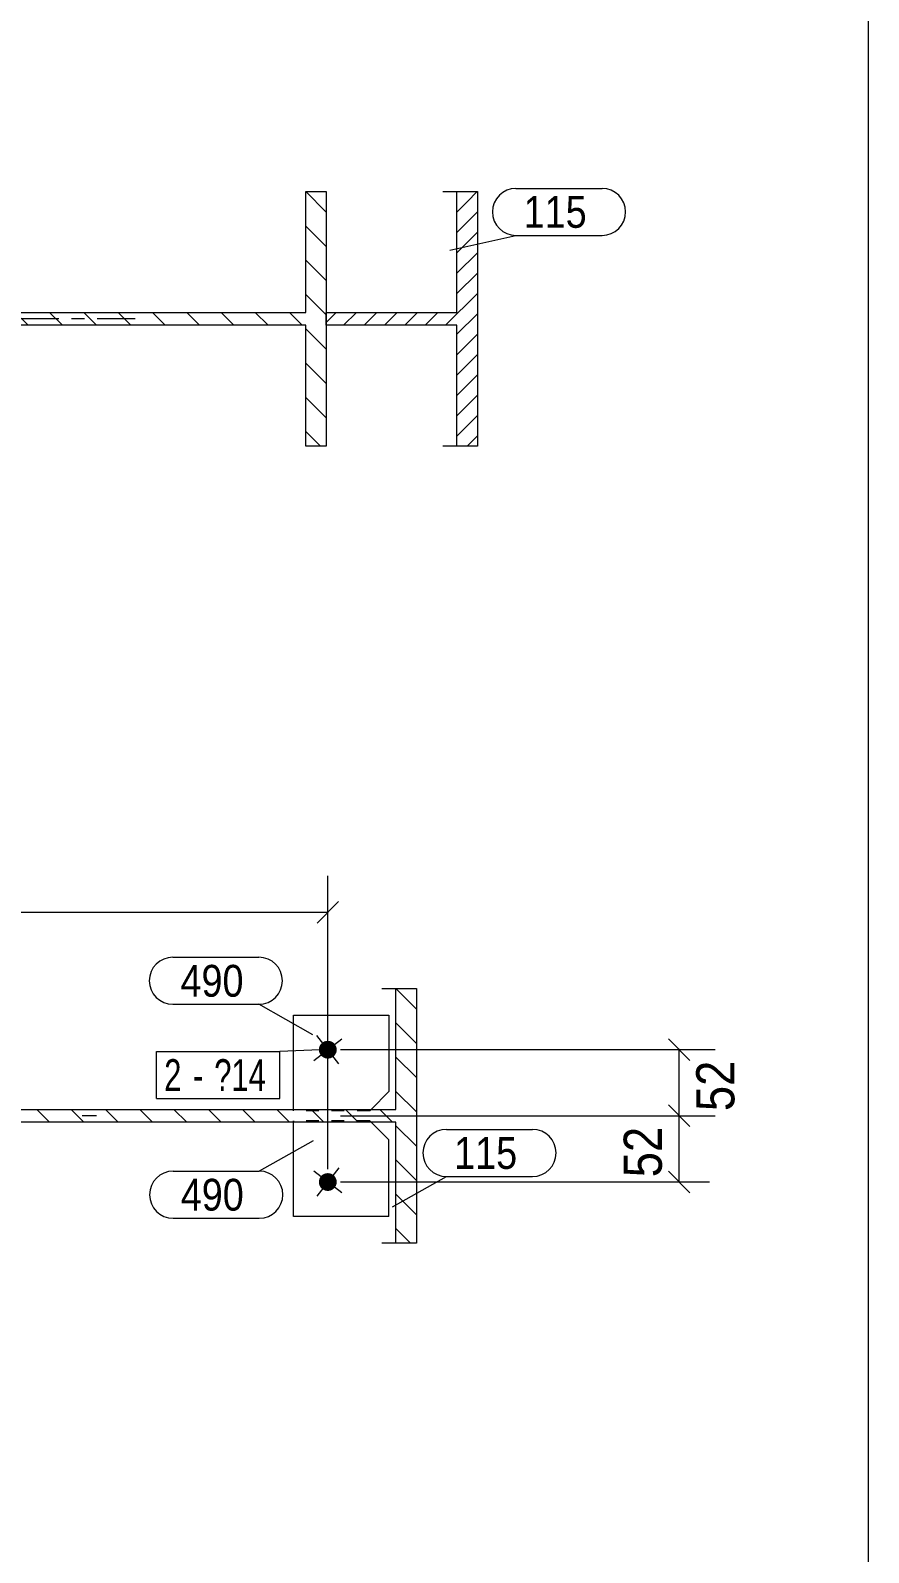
# Model space of a CAD drawing. Header units: millimetres. Extents: x 2 to 579, y 1 to 825.
# Drawn here: x 513.2 to 579, y 443.5 to 563.1 of the extents above; entities that cross this region are included whole.
import ezdxf

# ---------------------------------------------------------------- set-up
doc = ezdxf.new("R2010")
doc.units = ezdxf.units.MM
for name, pattern in [('XKITLINE00', [0]), ('XKITLINE01', [4, 1, -1, 1, -1]), ('XKITLINE03', [6, 3, -1, 1, -1])]:
    doc.linetypes.add(name, pattern=pattern)
for name, color, linetype, lineweight in [('Bolt', 3, 'Continuous', 0), ('BoltMark', 7, 'Continuous', 0), ('Dimensions', 7, 'Continuous', 0), ('DrawingSheet', 5, 'Continuous', 0), ('Part', 2, 'Continuous', 0), ('PartMark', 7, 'Continuous', 0)]:
    doc.layers.add(name, color=color, linetype=linetype, lineweight=lineweight)
doc.styles.add('ARIAL', font='ARIAL.TTF')
doc.styles.add('ARIAL_NARROW', font='ARIALN.TTF')

# ---------------------------------------------------------------- blocks, each defined once
blk = doc.blocks.new('*A2')
at = {"layer": 'Part', "color": 7, "linetype": 'XKITLINE00', "lineweight": 0}
for p, q in [((543.48, 486.24), (541.87, 487.85)), ((543.48, 483.54), (541.87, 485.15)), ((543.48, 480.85), (541.87, 482.46)), ((543.48, 478.15), (541.87, 479.76)), ((506.57, 477.35), (505.57, 478.35)), ((509.27, 477.35), (508.27, 478.35)), ((511.96, 477.35), (510.96, 478.35)), ((514.66, 477.35), (513.66, 478.35)), ((517.35, 477.35), (516.35, 478.35)), ((520.04, 477.35), (519.04, 478.35)), ((522.74, 477.35), (521.74, 478.35)), ((525.43, 477.35), (524.43, 478.35)), ((528.13, 477.35), (527.13, 478.35)), ((530.82, 477.35), (529.82, 478.35)), ((533.51, 477.35), (532.51, 478.35)), ((536.21, 477.35), (535.21, 478.35)), ((538.9, 477.35), (537.9, 478.35)), ((541.6, 477.35), (540.6, 478.35)), ((543.48, 475.46), (541.87, 477.07)), ((543.48, 472.77), (541.87, 474.38)), ((543.48, 470.07), (541.87, 471.68)), ((543.01, 467.85), (541.87, 468.99))]:
    blk.add_line(p, q, dxfattribs=at)
blk = doc.blocks.new('*A3')
at = {"layer": 'Part', "color": 7, "linetype": 'XKITLINE00', "lineweight": 0}
for p, q in [((487.99, 548.77), (486.39, 550.37)), ((536.39, 548.87), (534.79, 550.47)), ((487.99, 546.08), (486.39, 547.68)), ((536.39, 546.17), (534.79, 547.77)), ((487.99, 543.39), (486.39, 544.99)), ((536.39, 543.48), (534.79, 545.08)), ((488.71, 539.97), (486.39, 542.29)), ((536.39, 540.79), (534.79, 542.39)), ((491.41, 539.97), (490.41, 540.97)), ((494.1, 539.97), (493.1, 540.97)), ((496.8, 539.97), (495.8, 540.97)), ((499.49, 539.97), (498.49, 540.97)), ((502.19, 539.97), (501.19, 540.97)), ((504.88, 539.97), (503.88, 540.97)), ((507.57, 539.97), (506.57, 540.97)), ((510.27, 539.97), (509.27, 540.97)), ((512.96, 539.97), (511.96, 540.97)), ((515.66, 539.97), (514.66, 540.97)), ((518.35, 539.97), (517.35, 540.97)), ((521.04, 539.97), (520.04, 540.97)), ((523.74, 539.97), (522.74, 540.97)), ((526.43, 539.97), (525.43, 540.97)), ((529.13, 539.97), (528.13, 540.97)), ((531.82, 539.97), (530.82, 540.97)), ((534.51, 539.97), (533.51, 540.97)), ((487.99, 538), (486.39, 539.6)), ((536.39, 538.09), (534.79, 539.69)), ((487.99, 535.3), (486.39, 536.9)), ((536.39, 535.4), (534.79, 537)), ((487.99, 532.61), (486.39, 534.21)), ((536.39, 532.7), (534.79, 534.3)), ((487.44, 530.47), (486.39, 531.52)), ((535.93, 530.47), (534.79, 531.61))]:
    blk.add_line(p, q, dxfattribs=at)
blk = doc.blocks.new('*A4')
at = {"layer": 'Part', "color": 7, "linetype": 'XKITLINE00', "lineweight": 0}
for p, q in [((547.46, 549.67), (548.26, 550.47)), ((546.66, 548.87), (547.46, 549.67)), ((546.66, 547.27), (548.26, 548.87)), ((548.26, 548.87), (548.27, 548.88)), ((546.66, 545.67), (548.27, 547.28)), ((546.66, 544.06), (548.27, 545.67)), ((546.66, 542.46), (548.27, 544.07)), ((545.77, 539.97), (548.27, 542.47)), ((536.39, 540.19), (537.16, 540.97)), ((537.76, 539.97), (538.76, 540.97)), ((539.37, 539.97), (540.37, 540.97)), ((540.97, 539.97), (541.97, 540.97)), ((542.57, 539.97), (543.57, 540.97)), ((544.17, 539.97), (545.17, 540.97)), ((546.66, 539.26), (548.27, 540.87)), ((546.66, 537.66), (548.27, 539.27)), ((546.66, 536.06), (548.27, 537.67)), ((546.66, 534.46), (548.27, 536.07)), ((546.66, 532.86), (548.27, 534.47)), ((546.66, 531.26), (548.27, 532.87)), ((547.47, 530.47), (548.27, 531.27))]:
    blk.add_line(p, q, dxfattribs=at)
blk = doc.blocks.new('*A87')
at = {"layer": 'Bolt'}
blk.add_hatch(color=3, dxfattribs=at).paths.add_polyline_path([(535.94, 482.64), (535.92, 482.67), (535.9, 482.7), (535.89, 482.73), (535.87, 482.76), (535.86, 482.8), (535.85, 482.83), (535.84, 482.86), (535.83, 482.89), (535.82, 482.93), (535.82, 482.96), (535.82, 483), (535.81, 483.03), (535.81, 483.07), (535.82, 483.1), (535.82, 483.13), (535.82, 483.17), (535.83, 483.2), (535.84, 483.23), (535.85, 483.27), (535.86, 483.3), (535.87, 483.33), (535.89, 483.36), (535.91, 483.39), (535.92, 483.42), (535.94, 483.45), (535.96, 483.48), (535.99, 483.5), (536.01, 483.53), (536.03, 483.55), (536.06, 483.58), (536.08, 483.6), (536.11, 483.62), (536.14, 483.64), (536.17, 483.66), (536.2, 483.67), (536.23, 483.69), (536.26, 483.7), (536.3, 483.71), (536.33, 483.72), (536.36, 483.73), (536.4, 483.74), (536.43, 483.74), (536.46, 483.74), (536.5, 483.75), (536.53, 483.75), (536.57, 483.74), (536.6, 483.74), (536.64, 483.74), (536.67, 483.73), (536.7, 483.72), (536.74, 483.71), (536.77, 483.7), (536.8, 483.69), (536.83, 483.67), (536.86, 483.66), (536.89, 483.64), (536.92, 483.62), (536.95, 483.6), (536.97, 483.58), (537, 483.55), (537.02, 483.53), (537.05, 483.5), (537.07, 483.48), (537.09, 483.45), (537.11, 483.42), (537.12, 483.39), (537.14, 483.36), (537.15, 483.33), (537.17, 483.3), (537.18, 483.26), (537.19, 483.23), (537.2, 483.2), (537.2, 483.17), (537.21, 483.13), (537.21, 483.1), (537.21, 483.06), (537.21, 483.03), (537.21, 482.99), (537.21, 482.96), (537.2, 482.93), (537.2, 482.89), (537.19, 482.86), (537.18, 482.83), (537.17, 482.79), (537.15, 482.76), (537.14, 482.73), (537.12, 482.7), (537.11, 482.67), (537.09, 482.64), (537.07, 482.61), (537.04, 482.59), (537.02, 482.56), (537, 482.54), (536.97, 482.52), (536.94, 482.49), (536.92, 482.47), (536.89, 482.45), (536.86, 482.44), (536.83, 482.42), (536.8, 482.41), (536.77, 482.39), (536.73, 482.38), (536.7, 482.37), (536.67, 482.36), (536.63, 482.36), (536.6, 482.35), (536.56, 482.35), (536.53, 482.35), (536.5, 482.35), (536.46, 482.35), (536.43, 482.35), (536.39, 482.36), (536.36, 482.36), (536.33, 482.37), (536.29, 482.38), (536.26, 482.39), (536.23, 482.41), (536.2, 482.42), (536.17, 482.44), (536.14, 482.46), (536.11, 482.48), (536.08, 482.5), (536.06, 482.52), (536.03, 482.54), (536.01, 482.56), (535.98, 482.59), (535.96, 482.62)], flags=17)
at = {"layer": 'Bolt', "color": 3, "linetype": 'XKITLINE00', "lineweight": 0}
for p, q in [((535.41, 482.19), (537.62, 483.91)), ((537.37, 481.94), (535.66, 484.15))]:
    blk.add_line(p, q, dxfattribs=at)
blk = doc.blocks.new('*A89')
at = {"layer": 'Bolt'}
blk.add_hatch(color=3, dxfattribs=at).paths.add_polyline_path([(537.05, 472.19), (537.02, 472.16), (537, 472.14), (536.97, 472.12), (536.95, 472.1), (536.92, 472.08), (536.89, 472.06), (536.86, 472.04), (536.83, 472.02), (536.8, 472.01), (536.77, 471.99), (536.74, 471.98), (536.7, 471.97), (536.67, 471.96), (536.64, 471.96), (536.6, 471.95), (536.57, 471.95), (536.53, 471.95), (536.5, 471.95), (536.46, 471.95), (536.43, 471.95), (536.4, 471.96), (536.36, 471.96), (536.33, 471.97), (536.3, 471.98), (536.26, 471.99), (536.23, 472.01), (536.2, 472.02), (536.17, 472.04), (536.14, 472.05), (536.11, 472.07), (536.08, 472.09), (536.06, 472.12), (536.03, 472.14), (536.01, 472.16), (535.99, 472.19), (535.96, 472.21), (535.94, 472.24), (535.92, 472.27), (535.91, 472.3), (535.89, 472.33), (535.87, 472.36), (535.86, 472.39), (535.85, 472.43), (535.84, 472.46), (535.83, 472.49), (535.82, 472.53), (535.82, 472.56), (535.82, 472.59), (535.81, 472.63), (535.81, 472.66), (535.82, 472.7), (535.82, 472.73), (535.82, 472.77), (535.83, 472.8), (535.84, 472.83), (535.85, 472.86), (535.86, 472.9), (535.87, 472.93), (535.89, 472.96), (535.9, 472.99), (535.92, 473.02), (535.94, 473.05), (535.96, 473.08), (535.98, 473.1), (536.01, 473.13), (536.03, 473.15), (536.06, 473.18), (536.08, 473.2), (536.11, 473.22), (536.14, 473.24), (536.17, 473.26), (536.2, 473.27), (536.23, 473.29), (536.26, 473.3), (536.29, 473.31), (536.33, 473.32), (536.36, 473.33), (536.39, 473.34), (536.43, 473.34), (536.46, 473.34), (536.5, 473.35), (536.53, 473.35), (536.56, 473.34), (536.6, 473.34), (536.63, 473.34), (536.67, 473.33), (536.7, 473.32), (536.73, 473.31), (536.77, 473.3), (536.8, 473.29), (536.83, 473.27), (536.86, 473.26), (536.89, 473.24), (536.92, 473.22), (536.94, 473.2), (536.97, 473.18), (537, 473.15), (537.02, 473.13), (537.04, 473.1), (537.07, 473.08), (537.09, 473.05), (537.11, 473.02), (537.12, 472.99), (537.14, 472.96), (537.15, 472.93), (537.17, 472.9), (537.18, 472.87), (537.19, 472.83), (537.2, 472.8), (537.2, 472.77), (537.21, 472.73), (537.21, 472.7), (537.21, 472.67), (537.21, 472.63), (537.21, 472.6), (537.21, 472.56), (537.2, 472.53), (537.2, 472.49), (537.19, 472.46), (537.18, 472.43), (537.17, 472.4), (537.15, 472.36), (537.14, 472.33), (537.12, 472.3), (537.11, 472.27), (537.09, 472.24), (537.07, 472.22)], flags=17)
at = {"layer": 'Bolt', "color": 3, "linetype": 'XKITLINE00', "lineweight": 0}
for p, q in [((537.37, 473.75), (535.66, 471.54)), ((537.62, 471.79), (535.41, 473.51))]:
    blk.add_line(p, q, dxfattribs=at)
blk = doc.blocks.new('*A91')
at = {"layer": 'Part', "color": 2, "linetype": 'XKITLINE00', "lineweight": 0}
for p, q in [((540.76, 487.85), (543.48, 487.85)), ((541.87, 478.35), (541.87, 487.85)), ((543.48, 487.85), (543.48, 467.85)), ((505.11, 477.35), (505.11, 478.35)), ((505.11, 478.35), (505.11, 478.35)), ((505.11, 478.35), (541.87, 478.35)), ((541.87, 477.35), (505.11, 477.35)), ((541.87, 467.85), (541.87, 477.35)), ((543.48, 467.85), (540.76, 467.85))]:
    blk.add_line(p, q, dxfattribs=at)
at = {"layer": 'Part', "color": 7, "linetype": 'XKITLINE03', "lineweight": 0}
blk.add_line((518.33, 477.85), (517.21, 477.85), dxfattribs=at)
blk = doc.blocks.new('*A93')
at = {"layer": 'Part', "color": 2, "linetype": 'XKITLINE00', "lineweight": 0}
for p, q in [((533.81, 478.35), (533.81, 485.75)), ((533.81, 485.75), (541.31, 485.75)), ((541.31, 485.75), (541.31, 479.75)), ((541.31, 479.75), (539.91, 478.35))]:
    blk.add_line(p, q, dxfattribs=at)
at = {"layer": 'Part', "color": 7, "linetype": 'XKITLINE01', "lineweight": 0}
for p, q in [((533.81, 478.25), (533.81, 478.35)), ((539.81, 478.25), (533.81, 478.25)), ((539.91, 478.35), (539.81, 478.25))]:
    blk.add_line(p, q, dxfattribs=at)
blk = doc.blocks.new('*A95')
at = {"layer": 'Part', "color": 7, "linetype": 'XKITLINE01', "lineweight": 0}
for p, q in [((539.81, 477.45), (533.81, 477.45)), ((533.81, 477.35), (533.81, 477.45)), ((533.81, 477.45), (533.81, 477.35)), ((539.91, 477.35), (539.81, 477.45))]:
    blk.add_line(p, q, dxfattribs=at)
at = {"layer": 'Part', "color": 2, "linetype": 'XKITLINE00', "lineweight": 0}
for p, q in [((533.81, 469.95), (533.81, 477.35)), ((541.31, 475.95), (539.91, 477.35)), ((541.31, 469.95), (541.31, 475.95)), ((541.31, 469.95), (533.81, 469.95))]:
    blk.add_line(p, q, dxfattribs=at)
blk = doc.blocks.new('*A97')
at = {"layer": 'Part', "color": 2, "linetype": 'XKITLINE00', "lineweight": 0}
for p, q in [((486.39, 530.47), (486.39, 550.47)), ((486.39, 550.47), (487.99, 550.47)), ((487.99, 550.47), (487.99, 540.97)), ((534.79, 550.47), (536.39, 550.47)), ((534.79, 540.97), (534.79, 550.47)), ((536.39, 550.47), (536.39, 530.47)), ((487.99, 540.97), (534.79, 540.97)), ((534.79, 539.97), (487.99, 539.97)), ((487.99, 539.97), (487.99, 530.47)), ((534.79, 530.47), (534.79, 539.97)), ((487.99, 530.47), (486.39, 530.47)), ((536.39, 530.47), (534.79, 530.47))]:
    blk.add_line(p, q, dxfattribs=at)
at = {"layer": 'Part', "color": 7, "linetype": 'XKITLINE03', "lineweight": 0}
for p, q in [((511.39, 530.47), (511.39, 550.47)), ((521.39, 540.47), (501.39, 540.47))]:
    blk.add_line(p, q, dxfattribs=at)
blk = doc.blocks.new('*A98')
at = {"layer": 'Part', "color": 2, "linetype": 'XKITLINE00', "lineweight": 0}
for p, q in [((545.55, 550.47), (548.27, 550.47)), ((546.66, 540.97), (546.66, 550.47)), ((548.27, 550.47), (548.27, 530.47)), ((536.39, 539.97), (536.39, 540.97)), ((536.39, 540.97), (536.39, 540.97)), ((536.39, 540.97), (546.66, 540.97)), ((546.66, 539.97), (536.39, 539.97)), ((546.66, 530.47), (546.66, 539.97)), ((548.27, 530.47), (545.55, 530.47))]:
    blk.add_line(p, q, dxfattribs=at)
blk = doc.blocks.new('*A121')
at = {"layer": 'DrawingSheet', "color": 5, "linetype": 'XKITLINE00', "lineweight": 0}
blk.add_line((579, 5), (579, 825), dxfattribs=at)
blk = doc.blocks.new('*A241')
at = {"layer": 'Dimensions', "color": 7, "linetype": 'XKITLINE00', "lineweight": 0}
for p, q in [((480.11, 484.05), (480.11, 496.7)), ((536.51, 473.65), (536.51, 496.7)), ((480.96, 494.7), (479.27, 493)), ((537.36, 494.7), (535.67, 493)), ((480.11, 493.85), (536.51, 493.85))]:
    blk.add_line(p, q, dxfattribs=at)
at = {"layer": 'Dimensions', "color": 3}
for p in [(480.11, 493.85), (536.51, 493.85)]:
    blk.add_point(p, dxfattribs=at)
at = {"layer": 'Dimensions', "color": 3, "style": 'ARIAL', "width": 0.85}
blk.add_text('564', height=3, dxfattribs=at).set_placement((504.98, 495.2))
blk = doc.blocks.new('*A242')
at = {"layer": 'Dimensions', "color": 7, "linetype": 'XKITLINE00', "lineweight": 0}
for p, q in [((563.27, 478.7), (564.96, 477)), ((537.51, 477.85), (566.51, 477.85)), ((564.11, 472.65), (564.11, 477.85)), ((537.51, 472.65), (566.51, 472.65)), ((563.27, 473.5), (564.96, 471.8))]:
    blk.add_line(p, q, dxfattribs=at)
at = {"layer": 'Dimensions', "color": 3}
for p in [(564.11, 477.85), (564.11, 472.65)]:
    blk.add_point(p, dxfattribs=at)
at = {"layer": 'Dimensions', "color": 3, "style": 'ARIAL', "width": 0.85}
blk.add_text('52', height=3, rotation=90.0002, dxfattribs=at).set_placement((562.76, 473.02))
blk = doc.blocks.new('*A243')
at = {"layer": 'Dimensions', "color": 7, "linetype": 'XKITLINE00', "lineweight": 0}
for p, q in [((563.27, 483.9), (564.96, 482.2)), ((537.51, 483.05), (566.96, 483.05)), ((564.11, 477.85), (564.11, 483.05)), ((563.27, 478.7), (564.96, 477)), ((537.51, 477.85), (566.96, 477.85))]:
    blk.add_line(p, q, dxfattribs=at)
at = {"layer": 'Dimensions', "color": 3}
for p in [(564.11, 483.05), (564.11, 477.85)]:
    blk.add_point(p, dxfattribs=at)
at = {"layer": 'Dimensions', "color": 3, "style": 'ARIAL', "width": 0.85}
blk.add_text('52', height=3, rotation=90.0002, dxfattribs=at).set_placement((568.46, 478.22))
blk = doc.blocks.new('*A247')
at = {"layer": 'BoltMark', "color": 7, "linetype": 'XKITLINE00', "lineweight": 0}
for p, q in [((523.06, 482.9), (532.75, 482.9)), ((523.06, 479.2), (523.06, 482.9)), ((536.51, 483.05), (532.75, 482.9)), ((532.75, 479.2), (532.75, 482.9)), ((523.06, 479.2), (532.75, 479.2))]:
    blk.add_line(p, q, dxfattribs=at)
at = {"layer": 'BoltMark', "color": 3, "style": 'ARIAL_NARROW', "width": 0.85}
for s, p in [('2', (523.66, 479.8)), ('?14', (527.59, 479.8)), ('-', (525.93, 479.8))]:
    blk.add_text(s, height=2.5, dxfattribs=at).set_placement(p)
blk = doc.blocks.new('*A248')
at = {"layer": 'PartMark', "color": 7, "linetype": 'XKITLINE00', "lineweight": 0}
for p, q in [((535.37, 475.89), (531.13, 473.5)), ((524.36, 473.5), (531.13, 473.5)), ((524.36, 469.8), (531.13, 469.8))]:
    blk.add_line(p, q, dxfattribs=at)
for centre, start, end in [((524.36, 471.65), 90, 270), ((531.13, 471.65), 270, 90)]:
    blk.add_arc(centre, 1.85, start, end, dxfattribs=at)
at = {"layer": 'PartMark', "color": 3, "style": 'ARIAL', "width": 0.85}
blk.add_text('490', height=2.5, dxfattribs=at).set_placement((524.96, 470.4))
blk = doc.blocks.new('*A250')
at = {"layer": 'PartMark', "color": 7, "linetype": 'XKITLINE00', "lineweight": 0}
for p, q in [((524.34, 490.31), (531.1, 490.31)), ((524.34, 486.61), (531.1, 486.61)), ((535.34, 484.22), (531.1, 486.61))]:
    blk.add_line(p, q, dxfattribs=at)
for centre, start, end in [((524.34, 488.46), 90, 270), ((531.1, 488.46), 270, 90)]:
    blk.add_arc(centre, 1.85, start, end, dxfattribs=at)
at = {"layer": 'PartMark', "color": 3, "style": 'ARIAL', "width": 0.85}
blk.add_text('490', height=2.5, dxfattribs=at).set_placement((524.94, 487.21))
blk = doc.blocks.new('*A252')
at = {"layer": 'PartMark', "color": 7, "linetype": 'XKITLINE00', "lineweight": 0}
for p, q in [((545.84, 476.78), (552.6, 476.78)), ((541.59, 470.69), (545.84, 473.08)), ((545.84, 473.08), (552.6, 473.08))]:
    blk.add_line(p, q, dxfattribs=at)
for centre, start, end in [((545.84, 474.93), 90, 270), ((552.6, 474.93), 270, 90)]:
    blk.add_arc(centre, 1.85, start, end, dxfattribs=at)
at = {"layer": 'PartMark', "color": 3, "style": 'ARIAL', "width": 0.85}
blk.add_text('115', height=2.5, dxfattribs=at).set_placement((546.44, 473.68))
blk = doc.blocks.new('*A262')
at = {"layer": 'PartMark', "color": 7, "linetype": 'XKITLINE00', "lineweight": 0}
for p, q in [((551.3, 550.73), (558.06, 550.73)), ((546.1, 545.88), (551.3, 547.03)), ((551.3, 547.03), (558.06, 547.03))]:
    blk.add_line(p, q, dxfattribs=at)
for centre, start, end in [((551.3, 548.88), 90, 270), ((558.06, 548.88), 270, 90)]:
    blk.add_arc(centre, 1.85, start, end, dxfattribs=at)
at = {"layer": 'PartMark', "color": 3, "style": 'ARIAL', "width": 0.85}
blk.add_text('115', height=2.5, dxfattribs=at).set_placement((551.9, 547.63))

msp = doc.modelspace()

# ---------------------------------------------------------------- block references
at = {"lineweight": 0}
for name in ['*A121', '*A3', '*A97', '*A4', '*A98', '*A262', '*A241', '*A250', '*A91', '*A2', '*A93', '*A87', '*A243', '*A247', '*A242', '*A95', '*A252', '*A248', '*A89']:
    msp.add_blockref(name, (0, 0), dxfattribs=at)

doc.saveas('drawing.dxf')
